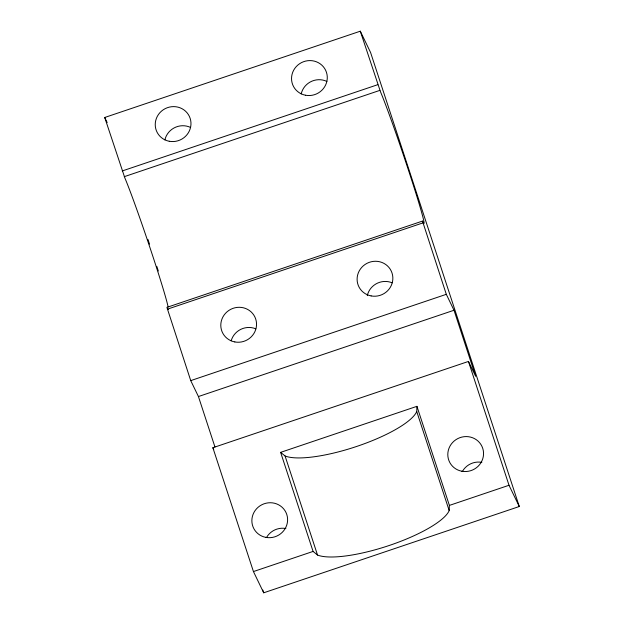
<?xml version="1.0" encoding="UTF-8"?>
<svg xmlns="http://www.w3.org/2000/svg" width="624" height="624" viewBox="0 0 624 624"><rect width="100%" height="100%" fill="white"/><g stroke="black" fill="none" stroke-linecap="round" stroke-linejoin="round"><path stroke-width="0.94" d="M449.186 510.588L416.738 411.52L416.933 406.333L280.628 452.361L313.076 551.429L317.522 555.04A71.978 18.712 -18.1 0 0 389.438 545.407A71.978 18.712 -18.1 0 0 449.186 510.588L449.381 505.409L416.933 406.333M168.121 307.024A71.978 2.434 71.3 0 0 149.113 245.107A71.978 2.434 71.3 0 0 124.901 178.066L104.715 117.491L360.298 31.2L370.562 52.439L519.285 506.509L263.702 592.8L253.438 571.561L212.878 447.728L468.452 361.436L475.644 376.303L454.007 310.253L446.308 294.325L422.487 221.083A71.978 2.434 71.3 0 0 410.467 176.311A71.978 2.434 71.3 0 0 380.484 91.775L360.298 31.2M122.234 170.96L377.809 84.669M124.277 176.67L379.852 90.379M422.487 221.083L166.912 307.375L190.733 380.617L198.432 396.544L214.96 446.995M167.341 309.192L422.916 222.901M190.733 380.617L446.308 294.325M198.432 396.544L454.007 310.253M253.438 571.561L313.076 551.429M449.381 505.409L509.012 485.269L519.285 506.509M280.628 452.361L285.074 455.972L317.522 555.04M104.715 117.491L107.18 122.585M212.878 447.728L213.72 449.475M468.452 361.436L509.012 485.269M147.997 239.53L149.518 244.156M156.788 266.347L158.301 270.972M262.798 590.023L263.702 592.8M416.738 411.52A71.978 18.712 -18.1 0 1 356.99 446.339A71.978 18.712 -18.1 0 1 285.074 455.972M168.301 309.52A71.978 2.434 71.3 0 1 167.794 309.028M231.184 340.782A17.995 17.363 -25.8 0 1 255.809 328.825M367.271 295.651A17.995 17.363 -25.8 0 1 392.122 282.805M301.197 93.912A17.995 17.363 -25.8 0 1 326.882 81.44M164.892 139.932A17.995 17.363 -25.8 0 1 190.57 127.46M266.635 537.287A17.995 17.363 -25.8 0 1 285.893 528.528M462.579 471.128A17.995 17.363 -25.8 0 1 481.837 462.368M169.276 141.266A17.995 17.363 -25.8 0 0 190.148 118.342A17.995 17.363 -25.8 0 0 159.908 112.671A17.995 17.363 -25.8 0 0 169.276 141.266M305.581 95.246A17.995 17.363 -25.8 0 0 326.453 72.314A17.995 17.363 -25.8 0 0 296.213 66.643A17.995 17.363 -25.8 0 0 305.581 95.246M265.902 537.389A17.995 17.363 -25.8 0 0 286.775 514.465A17.995 17.363 -25.8 0 0 256.534 508.794A17.995 17.363 -25.8 0 0 265.902 537.389M461.846 471.237A17.995 17.363 -25.8 0 0 482.719 448.305A17.995 17.363 -25.8 0 0 452.478 442.634A17.995 17.363 -25.8 0 0 461.846 471.237M371.14 295.924A17.995 17.363 -25.8 0 0 392.02 272.992A17.995 17.363 -25.8 0 0 361.78 267.322A17.995 17.363 -25.8 0 0 371.14 295.924M234.835 341.944A17.995 17.363 -25.8 0 0 255.707 319.02A17.995 17.363 -25.8 0 0 225.467 313.349A17.995 17.363 -25.8 0 0 234.835 341.944"/></g></svg>
